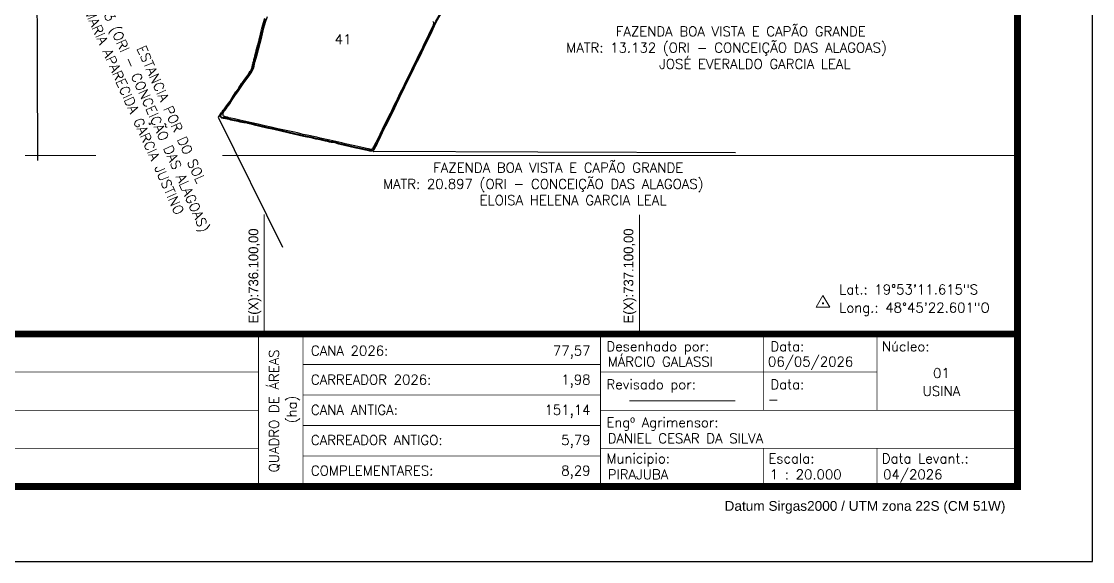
# Model space of a CAD drawing. Extents: x 732368 to 738308, y 7797517 to 7801717.
# Drawn here: x 735452 to 738308, y 7797517 to 7798957 of the extents above; entities that cross this region are included whole.
import ezdxf
from ezdxf.enums import TextEntityAlignment as Align

# ---------------------------------------------------------------- set-up
doc = ezdxf.new("R2010")
doc.units = 0
doc.header["$MEASUREMENT"] = 0
doc.linetypes.add('CONTINUO', pattern=[0])
doc.linetypes.add('LIN0', pattern=[0])
doc.layers.add('0114000120', color=1, linetype='Continuous', lineweight=40)
doc.layers.add('MALHA', color=253, linetype='Continuous', lineweight=13)
for name, color, linetype in [('0114000120041', 5, 'Continuous'), ('MARGEM', 7, 'CONTINUO'), ('TEXTO', 7, 'Continuous')]:
    doc.layers.add(name, color=color, linetype=linetype)
doc.styles.add('marcelo', font='arial.ttf')
doc.styles.add('SIMPLEX', font='simplex', dxfattribs={"height": 0.2})

msp = doc.modelspace()

# ---------------------------------------------------------------- linework, layer by layer
at = {"layer": '0114000120'}
msp.add_lwpolyline([(736569.1, 7798976.5), (736557.1, 7798956.6), (736552.4, 7798944.8), (736545.8, 7798930.6), (736540.4, 7798919.4), (736529.1, 7798896.4), (736526, 7798890.8), (736523.3, 7798885.3), (736518.2, 7798874), (736512.5, 7798862.8), (736506.9, 7798851.2), (736498.1, 7798833.4), (736489.1, 7798814.8), (736479.5, 7798795.3), (736473.1, 7798782.3), (736459.8, 7798754.7), (736451.1, 7798736.6), (736441.4, 7798717.3), (736431.8, 7798697.6), (736422.6, 7798678.9), (736413.5, 7798660.7), (736405.1, 7798642.9), (736402.5, 7798637.5), (736400.1, 7798632.5), (736397.9, 7798628), (736395.9, 7798623.9), (736394.2, 7798620.5), (736392.9, 7798617.9), (736391.9, 7798616.2), (736391.1, 7798614.8), (736390.3, 7798613.6), (736389.1, 7798612.6), (736387.4, 7798612), (736385.7, 7798611.9), (736383.9, 7798612), (736381.6, 7798612.4), (736378.8, 7798612.9), (736375.2, 7798613.6), (736366.3, 7798615.7), (736355.1, 7798618.2), (736345, 7798620.5), (736330.1, 7798623.9), (736314.6, 7798627.5), (736298.8, 7798631), (736293.6, 7798632.9), (736288.6, 7798634.2), (736283.9, 7798634.9), (736279.2, 7798635.6), (736274.2, 7798636.5), (736268.7, 7798637.6), (736263, 7798638.8), (736248.9, 7798641.9), (736237.8, 7798644.3), (736224.7, 7798647.3), (736214.1, 7798649.4), (736205.1, 7798651.3), (736167.2, 7798660.2), (736145.2, 7798665.1), (736126.2, 7798669.4), (736107.6, 7798673.5), (736088.9, 7798677.6), (736074.3, 7798681), (736065.4, 7798683.6), (736061, 7798684.8), (736056.3, 7798686.2), (736051.4, 7798687.4), (736046.3, 7798688), (736041, 7798688.7), (736035.8, 7798689.7), (736030.6, 7798690.8), (736020.4, 7798693.1), (736010.7, 7798695.1), (736006, 7798696.2), (736001.5, 7798697.2), (735997.7, 7798698.1), (735994.4, 7798698.9), (735991.5, 7798699.3), (735986.8, 7798700.3), (735984.9, 7798701.4), (735983.5, 7798703.4), (735983.1, 7798705.9), (735983.7, 7798707.8), (735986.6, 7798713), (735988.7, 7798716.4), (735991.1, 7798720.1), (735993.7, 7798724), (735999.4, 7798731.9), (736005.9, 7798740), (736012.2, 7798748.9), (736018.4, 7798759.3), (736025.4, 7798769.7), (736032.8, 7798780.2), (736040.5, 7798791.3), (736048.5, 7798802.8), (736056.2, 7798813.5), (736059.6, 7798818.4), (736062.7, 7798823.1), (736065.5, 7798827.4), (736067.4, 7798831.4), (736068.4, 7798835.6), (736069.4, 7798840), (736070.5, 7798844.7), (736071.7, 7798849.6), (736073, 7798854.8), (736074.4, 7798860.1), (736075.8, 7798865.5), (736078.5, 7798875.9), (736084.1, 7798894.6), (736086.4, 7798905.4), (736087.9, 7798911.2), (736091, 7798922.8), (736093.9, 7798934.9), (736095.6, 7798941.1), (736097.3, 7798947.1), (736099.1, 7798953.1), (736102, 7798964.8)], dxfattribs=at)
at = {"layer": '0114000120041'}
msp.add_lwpolyline([(736549.1, 7798957.2), (736550.6, 7798955.8), (736551.5, 7798954.4), (736551.6, 7798952.8), (736551, 7798950.9), (736550.3, 7798948.6), (736549.3, 7798945.6), (736547.5, 7798941.5), (736544.9, 7798936), (736541.6, 7798928.9), (736537.9, 7798921.1), (736534.1, 7798913), (736530.1, 7798904.9), (736525.8, 7798896.4), (736521.5, 7798887.8), (736517.3, 7798879), (736513.1, 7798870.3), (736508.9, 7798861.6), (736504.7, 7798853.1), (736500.5, 7798844.5), (736496.4, 7798836.1), (736492.3, 7798827.7), (736484.3, 7798811.3), (736480.3, 7798803.4), (736476.7, 7798795.8), (736473.1, 7798788.4), (736469.4, 7798781), (736465.6, 7798773.6), (736461.8, 7798766), (736458.1, 7798758.1), (736454.4, 7798750.2), (736450.5, 7798742.3), (736446.7, 7798734.5), (736442.8, 7798726.7), (736439, 7798719), (736435.3, 7798711.5), (736431.6, 7798704), (736427.9, 7798696.7), (736424.2, 7798689.4), (736420.6, 7798682.3), (736417.3, 7798675.4), (736414, 7798668.7), (736411, 7798662.2), (736407.8, 7798655.9), (736405, 7798650), (736402.3, 7798644.5), (736399.7, 7798639.4), (736397.1, 7798634.6), (736394.9, 7798629.7), (736392.9, 7798625.5), (736391.2, 7798622.3), (736389.8, 7798619.9), (736388.5, 7798618), (736386.9, 7798616.6), (736385.1, 7798615.9), (736383.3, 7798615.9), (736381.2, 7798616.3), (736377.6, 7798617.1), (736372.2, 7798618.4), (736365.1, 7798619.9), (736357.3, 7798621.6), (736349.4, 7798623.3), (736341.3, 7798625), (736332.8, 7798626.8), (736324.2, 7798628.8), (736315.7, 7798630.9), (736307.1, 7798633), (736298.7, 7798635), (736290.4, 7798636.9), (736282.5, 7798638.7), (736274.4, 7798640.6), (736266, 7798642.4), (736257.5, 7798644.1), (736248.9, 7798646.1), (736240.1, 7798648.2), (736231.3, 7798650.1), (736222.9, 7798651.9), (736214.5, 7798653.7), (736203.3, 7798655.9), (736197.5, 7798657.8), (736188.9, 7798660), (736180.2, 7798661.9), (736171.6, 7798663.8), (736162.9, 7798665.7), (736154.1, 7798667.2), (736145.2, 7798669), (736136.3, 7798671), (736118.4, 7798675.3), (736101.1, 7798679.1), (736083.3, 7798682.9), (736066.9, 7798686.9), (736059, 7798688.7), (736050.8, 7798690.5), (736042.5, 7798692.4), (736034.5, 7798694.2), (736020.5, 7798697.2), (736010.4, 7798699.3), (736005.9, 7798700.4), (736001.9, 7798701.4), (735998.9, 7798702), (735996.7, 7798702.7), (735994.7, 7798703.3), (735993, 7798703.8), (735991.4, 7798704.7), (735990.4, 7798706.3), (735990.1, 7798708.4), (735990.3, 7798710.5), (735990.7, 7798712.7), (735991.6, 7798715.1), (735993.2, 7798717.9), (735995.4, 7798720.9), (735998, 7798724.2), (736000.9, 7798728.1), (736007.7, 7798737.4), (736014.6, 7798747.6), (736021.8, 7798758.4), (736029.1, 7798769.2), (736036.2, 7798779.6), (736043.7, 7798790.2), (736051.9, 7798801.4), (736059.6, 7798812.4), (736063.5, 7798817.6), (736066.6, 7798822.5), (736068.9, 7798826.3), (736070.5, 7798829.5), (736071.8, 7798833.1), (736072.8, 7798837.4), (736074.2, 7798843.3), (736075.9, 7798850.2), (736079.9, 7798865.4), (736084.3, 7798882.3), (736089, 7798899.2), (736093.3, 7798915.8), (736098.9, 7798939.8), (736103.3, 7798954.8), (736108.2, 7798969.7)], dxfattribs=at)
at = {"layer": 'MALHA'}
for points in [[(735462.7, 7798600), (735650.7, 7798600)], [(735988.9, 7798600), (738108.3, 7798600)], [(736100, 7798124), (736100, 7798442.7)], [(737100, 7798124), (737100, 7798441.9)]]:
    msp.add_lwpolyline(points, dxfattribs=at)
at = {"layer": 'MARGEM', "color": 174, "linetype": 'LIN0', "flags": 128}
msp.add_lwpolyline([(738308.3, 7801717.4), (732368.3, 7801717.4), (732368.3, 7797517.4), (738308.3, 7797517.4)], close=True, dxfattribs=at)
at = {"layer": 'MARGEM', "color": 174, "linetype": 'LIN0', "const_width": 18.2, "flags": 128}
for points in [[(738108.3, 7801517.4), (732568.3, 7801517.4), (732568.3, 7797717.4), (738108.3, 7797717.4)], [(734308.3, 7798124), (738108.3, 7798124), (738108.3, 7797717.4), (734308.3, 7797717.4)]]:
    msp.add_lwpolyline(points, close=True, dxfattribs=at)
at = {"layer": 'MARGEM', "color": 174, "linetype": 'LIN0', "const_width": 2.02, "flags": 128}
for points in [[(736084.6, 7798124), (736084.6, 7797722.4)], [(736203.1, 7798124), (736203.1, 7797722.4)], [(736996.4, 7798124), (736996.4, 7797722.4)], [(737430.2, 7797920.7), (737430.2, 7798124)], [(737733.7, 7797920.7), (737733.7, 7798124)], [(736203.1, 7798042.7), (736996.4, 7798042.7)], [(734791.5, 7798022.4), (736084.6, 7798022.4)], [(736996.4, 7798022.4), (737733.7, 7798022.4)], [(736203.1, 7797961.4), (736996.4, 7797961.4)], [(734791.5, 7797920.7), (736084.6, 7797920.7)], [(736996.4, 7797920.7), (738108.6, 7797920.7)], [(736203.1, 7797880), (736996.4, 7797880)], [(734308.3, 7797819.1), (736084.6, 7797819.1)], [(736996.4, 7797819.1), (738108.5, 7797819.1)], [(737430.2, 7797819.1), (737430.2, 7797718.3)], [(737733.7, 7797819.1), (737733.7, 7797718.3)], [(736203.1, 7797798.7), (736996.4, 7797798.7)]]:
    msp.add_lwpolyline(points, dxfattribs=at)
at = {"layer": 'TEXTO'}
for points in [[(735492.4, 7799346), (735495, 7798586.1)], [(735985.4, 7798714.2), (735977.3, 7798701.4), (736149, 7798355.4)], [(736390.4, 7798610.3), (736390.9, 7798610.2)], [(737356.4, 7798606.8), (736829.1, 7798608.2), (736390.9, 7798610.2)]]:
    msp.add_lwpolyline(points, dxfattribs=at)
at = {"layer": 'TEXTO', "color": 7, "lineweight": 9, "flags": 128}
msp.add_lwpolyline([(737571.3, 7798195.2), (737607.5, 7798195.2), (737589.4, 7798226.5)], close=True, dxfattribs=at)
at = {"layer": 'TEXTO', "color": 7, "lineweight": 9, "const_width": 2.83, "flags": 128}
msp.add_lwpolyline([(737588, 7798205.6, -1), (737590.8, 7798205.6, -1)], format="xyb", close=True, dxfattribs=at)

# ---------------------------------------------------------------- texts
at = {"layer": 'MALHA'}
for s, p in [('E(X):736.100,00', (736091.8, 7798152)), ('E(X):737.100,00', (737091.8, 7798152))]:
    msp.add_text(s, height=26, rotation=90, dxfattribs=at).set_placement(p, align=Align.BOTTOM_LEFT)
at = {"layer": 'MARGEM', "color": 7, "linetype": 'Continuous', "lineweight": 9}
for s, style, p in [('Desenhado por:', 'SIMPLEX', (737012.2, 7798103.8)), ('Data:', 'SIMPLEX', (737449.4, 7798103.8)), ('Núcleo:', 'SIMPLEX', (737746.4, 7798103.8)), ('Revisado por:', 'SIMPLEX', (737012.2, 7798002.5)), ('Data:', 'SIMPLEX', (737449.4, 7798002.5)), ('Engº Agrimensor:', 'SIMPLEX', (737012.2, 7797901.3)), ('Municipio:', 'SIMPLEX', (737012.2, 7797805.1)), ('Escala:', 'SIMPLEX', (737444.2, 7797805.1)), ('Data Levant.:', 'SIMPLEX', (737746.4, 7797805.1)), ('Datum Sirgas2000 / UTM zona 22S (CM 51W)', 'marcelo', (737327.1, 7797678.7))]:
    msp.add_text(s, height=26, dxfattribs=dict(at, style=style)).set_placement(p, align=Align.TOP_LEFT)
at = {"layer": 'MARGEM', "color": 7, "linetype": 'Continuous', "style": 'SIMPLEX'}
for s, p in [('QUADRO DE ÁREAS', (736125.7, 7797918.8)), ('(ha)', (736173.2, 7797922.8))]:
    msp.add_text(s, height=26, rotation=90, dxfattribs=at).set_placement(p, align=Align.MIDDLE_CENTER)
for s, p in [('CANA 2026:', (736224.3, 7798092.3)), ('MÁRCIO GALASSI', (737015.5, 7798063.3)), ('06/05/2026', (737442.9, 7798063.3)), ('CARREADOR 2026:', (736224.3, 7798015.3)), ('CANA ANTIGA:', (736224.3, 7797934.7)), ('-', (737442.9, 7797962.6)), ('CARREADOR ANTIGO:', (736224.3, 7797854.1)), ('DANIEL CESAR DA SILVA', (737015.5, 7797858.9)), ('COMPLEMENTARES:', (736224.3, 7797772.8)), ('PIRAJUBA', (737015.5, 7797762.6)), ('1 : 20.000', (737447.6, 7797762.6)), ('04/2026', (737749.8, 7797762.6))]:
    msp.add_text(s, height=26, dxfattribs=at).set_placement(p, align=Align.TOP_LEFT)
for s, p in [('77,57', (736969.7, 7798092.3)), ('1,98', (736969.7, 7798015.3)), ('151,14', (736969.7, 7797934.7)), ('5,79', (736969.7, 7797854.1)), ('8,29', (736969.7, 7797772.8))]:
    msp.add_text(s, height=26, dxfattribs=at).set_placement(p, align=Align.TOP_RIGHT)
for s, p in [('01', (737905.3, 7798019.7)), ('USINA', (737905.3, 7797971.7))]:
    msp.add_text(s, height=26, dxfattribs=at).set_placement(p, align=Align.MIDDLE_CENTER)
at = {"layer": 'MARGEM', "color": 7, "linetype": 'Continuous', "style": 'SIMPLEX', "width": 18.277778}
msp.add_text('-', height=26, dxfattribs=at).set_placement((737011, 7797934.8), (737418.3, 7797934.8), align=Align.FIT)
at = {"layer": 'TEXTO', "linetype": 'Continuous', "style": 'SIMPLEX'}
msp.add_text('41', height=26, dxfattribs=at).set_placement((736310.1, 7798896.4), align=Align.CENTER)
at = {"layer": 'TEXTO', "linetype": 'ByBlock', "style": 'SIMPLEX'}
for s, p in [('Lat.: 19°53\'11.615"S', (737633, 7798229.6, 1313.5)), ('Long.: 48°45\'22.601"O', (737633, 7798181.3, 1313.5))]:
    msp.add_text(s, height=26, dxfattribs=at).set_placement(p)
at = {"layer": 'TEXTO', "insert": (735824.3, 7798802.8), "char_height": 26, "width": 1189.895, "attachment_point": 2, "rotation": 294, "style": 'SIMPLEX'}
msp.add_mtext('{\\Fsimplex;\\W5.42105;  }ESTANCIA POR DO SOL\\PMATR:13.133 (ORI - CONCEIÇÃO DAS ALAGOAS)\\P{\\Fsimplex;\\W5.63158; }MARIA APARECIDA GARCIA JUSTINO', dxfattribs=at)
at = {"layer": 'TEXTO', "char_height": 26, "attachment_point": 2, "style": 'SIMPLEX'}
for s, insert, width in [('{\\Fsimplex;\\W4.26316; }FAZENDA BOA VISTA E CAPÃO GRANDE\\PMATR: 13.132 (ORI - CONCEIÇÃO DAS ALAGOAS)\\P{\\Fsimplex;\\W8.44737; }JOSÉ EVERALDO GARCIA LEAL', (737332.5, 7798943.3), 1208.048), ('{\\Fsimplex;\\W4.47368; }FAZENDA BOA VISTA E CAPÃO GRANDE\\PMATR: 20.897 (ORI - CONCEIÇÃO DAS ALAGOAS)\\P{\\Fsimplex;\\W8.89474; }ELOISA HELENA GARCIA LEAL', (736843.9, 7798580.2), 1204.427)]:
    msp.add_mtext(s, dxfattribs=dict(at, insert=insert, width=width))

doc.saveas('drawing.dxf')
